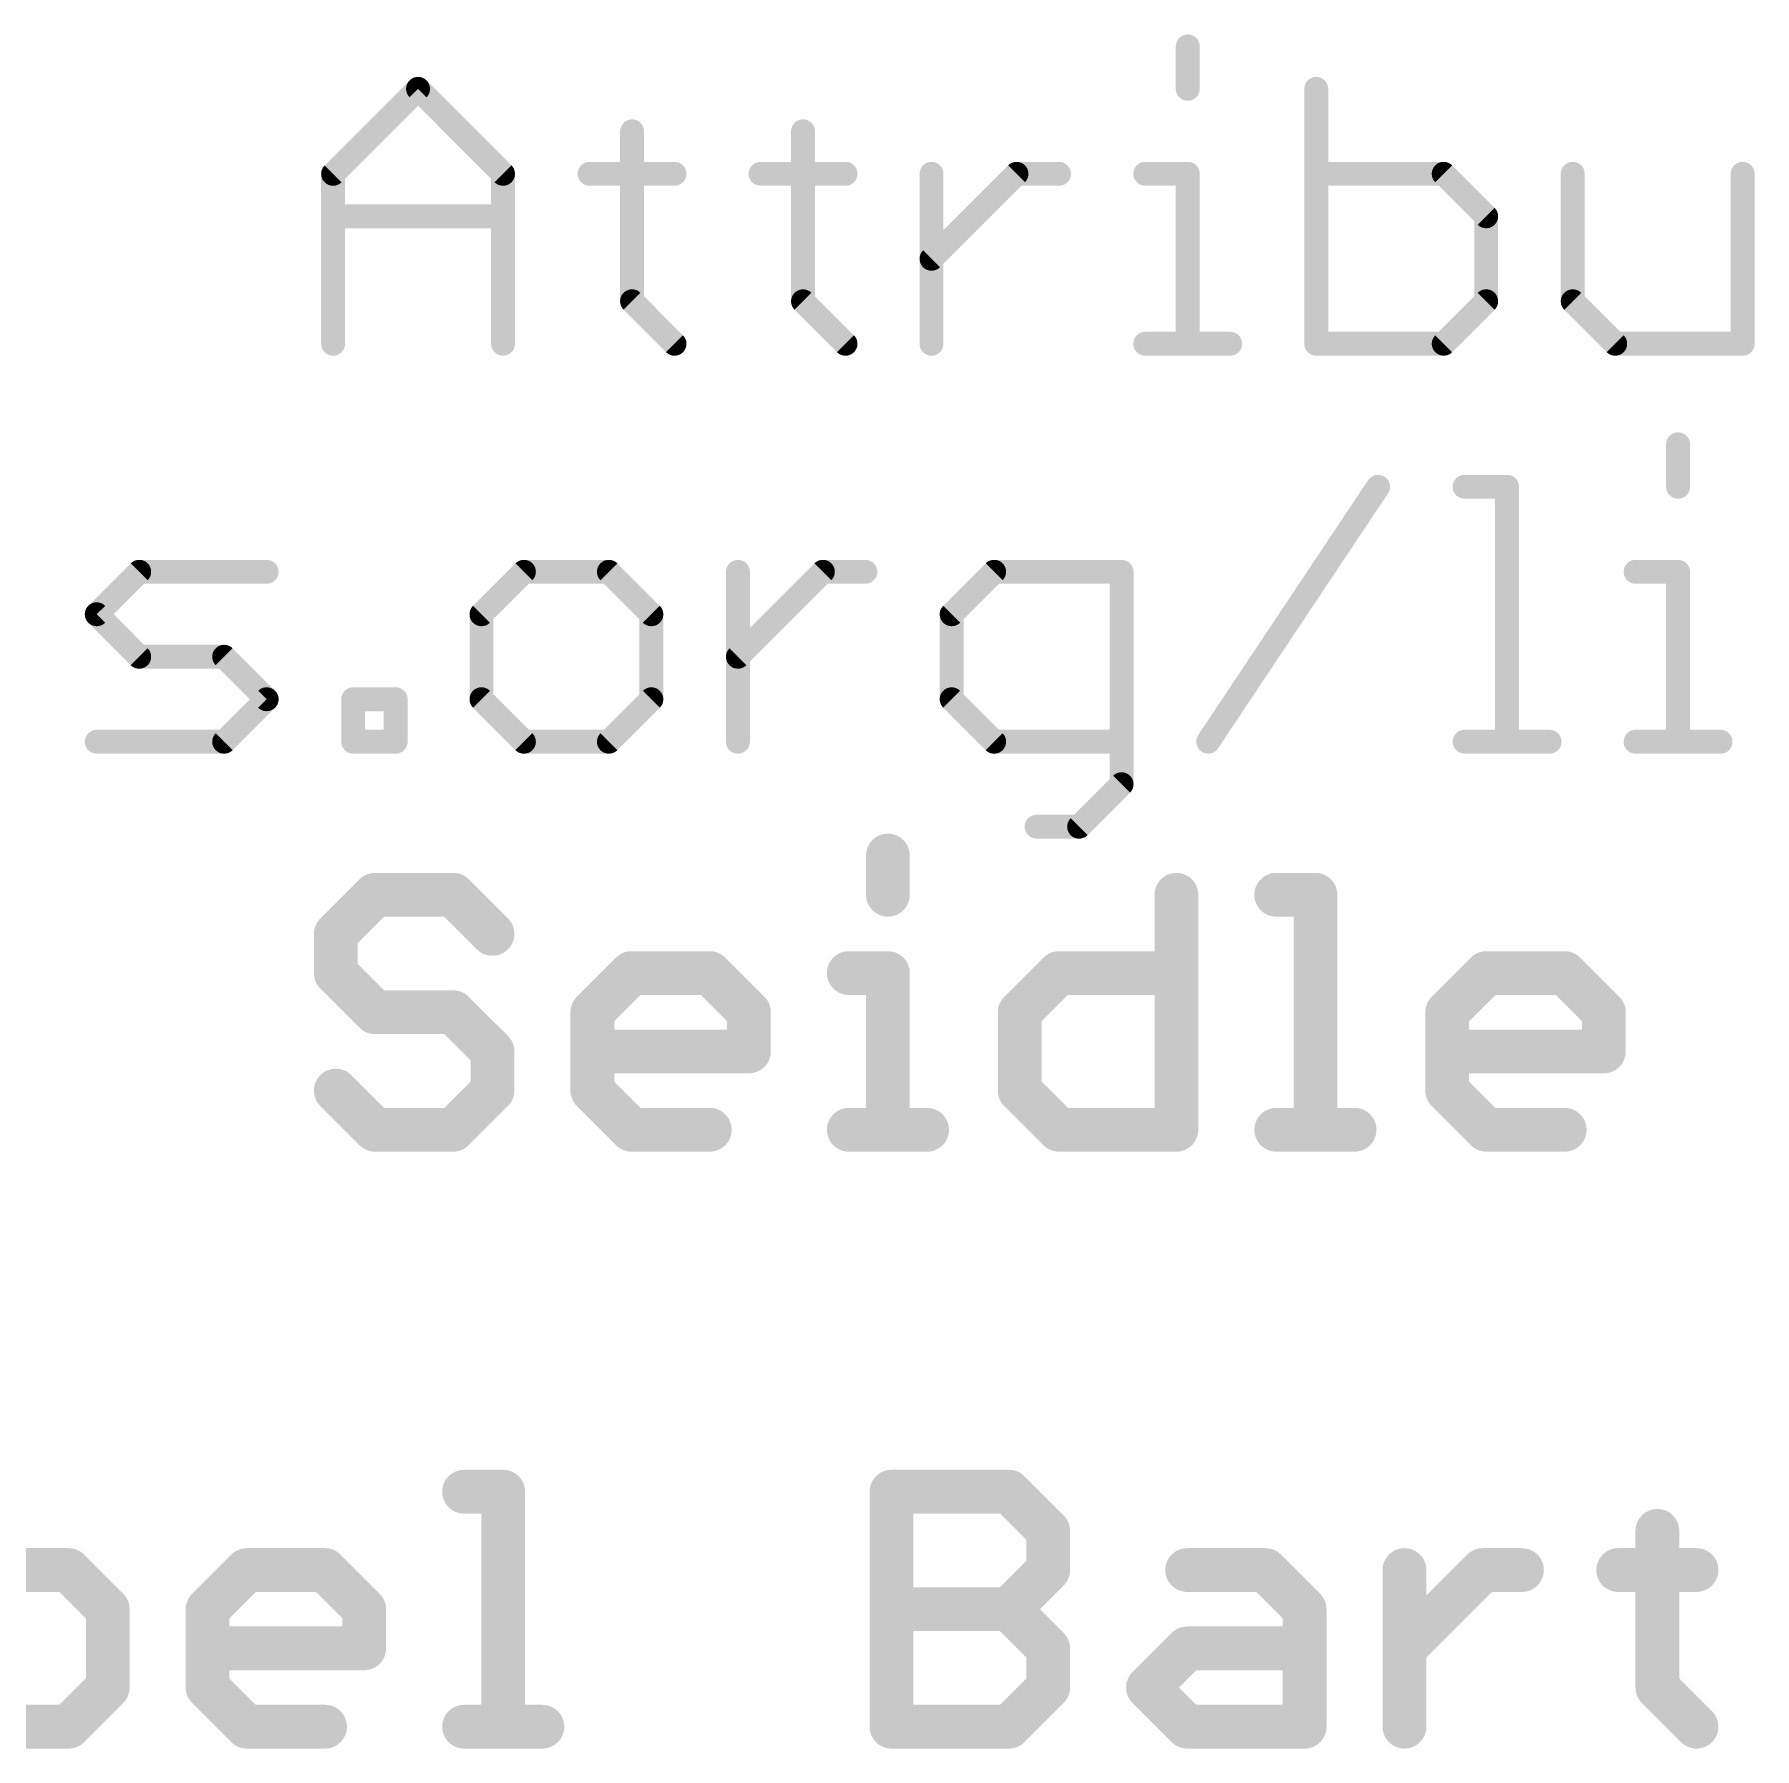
# Model space of a CAD drawing. Extents: x -29 to 78, y -28 to 63.
# Drawn here: x 25.17 to 36.15, y -27.94 to -17 of the extents above; entities that cross this region are included whole.
import ezdxf

# ---------------------------------------------------------------- set-up
doc = ezdxf.new("R2010")
doc.units = 0
doc.layers.add('51', color=53, linetype='CONTINUOUS')

msp = doc.modelspace()

# ---------------------------------------------------------------- linework, layer by layer
at = {"layer": '51'}
for points, const_width in [([(32.5307, -17.0756), (32.5307, -17.3468)], 0.1524), ([(27.0752, -17.8891), (27.6176, -17.3468)], 0.1524), ([(27.6176, -17.3468), (28.1599, -17.8891)], 0.1524), ([(33.351, -17.3468), (33.351, -18.9738)], 0.1524), ([(28.9836, -17.618), (28.9836, -18.7026)], 0.1524), ([(30.075, -17.618), (30.075, -18.7026)], 0.1524), ([(27.0752, -18.9738), (27.0752, -17.8891)], 0.1524), ([(28.1599, -17.8891), (28.1599, -18.9738)], 0.1524), ([(28.7124, -17.8891), (29.2547, -17.8891)], 0.1524), ([(29.8038, -17.8891), (30.3462, -17.8891)], 0.1524), ([(30.8953, -18.9738), (30.8953, -17.8891)], 0.1524), ([(30.8953, -18.4315), (31.4376, -17.8891)], 0.1524), ([(31.4376, -17.8891), (31.7088, -17.8891)], 0.1524), ([(32.2596, -17.8891), (32.5307, -17.8891)], 0.1524), ([(32.5307, -17.8891), (32.5307, -18.9738)], 0.1524), ([(34.1645, -17.8891), (33.351, -17.8891)], 0.1524), ([(34.4357, -18.1603), (34.1645, -17.8891)], 0.1524), ([(34.9882, -17.8891), (34.9882, -18.7026)], 0.1524), ([(36.0728, -18.9738), (36.0728, -17.8891)], 0.1524), ([(27.0752, -18.1603), (28.1599, -18.1603)], 0.1524), ([(34.4357, -18.7026), (34.4357, -18.1603)], 0.1524), ([(28.9836, -18.7026), (29.2547, -18.9738)], 0.1524), ([(30.075, -18.7026), (30.3462, -18.9738)], 0.1524), ([(34.1645, -18.9738), (34.4357, -18.7026)], 0.1524), ([(34.9882, -18.7026), (35.2593, -18.9738)], 0.1524), ([(32.2596, -18.9738), (32.8019, -18.9738)], 0.1524), ([(33.351, -18.9738), (34.1645, -18.9738)], 0.1524), ([(35.2593, -18.9738), (36.0728, -18.9738)], 0.1524), ([(35.6606, -19.6156), (35.6606, -19.8868)], 0.1524), ([(32.6608, -21.5138), (33.7455, -19.8868)], 0.1524), ([(34.298, -19.8868), (34.5691, -19.8868)], 0.1524), ([(34.5691, -19.8868), (34.5691, -21.5138)], 0.1524), ([(25.5665, -20.7003), (25.8376, -20.4291)], 0.1524), ([(25.8376, -20.4291), (26.6511, -20.4291)], 0.1524), ([(28.2934, -20.4291), (28.0222, -20.7003)], 0.1524), ([(28.8357, -20.4291), (28.2934, -20.4291)], 0.1524), ([(29.1069, -20.7003), (28.8357, -20.4291)], 0.1524), ([(29.6594, -21.5138), (29.6594, -20.4291)], 0.1524), ([(29.6594, -20.9715), (30.2017, -20.4291)], 0.1524), ([(30.2017, -20.4291), (30.4729, -20.4291)], 0.1524), ([(31.2948, -20.4291), (31.0237, -20.7003)], 0.1524), ([(32.1083, -20.4291), (31.2948, -20.4291)], 0.1524), ([(32.1083, -21.785), (32.1083, -20.4291)], 0.1524), ([(35.3894, -20.4291), (35.6606, -20.4291)], 0.1524), ([(35.6606, -20.4291), (35.6606, -21.5138)], 0.1524), ([(25.8376, -20.9715), (25.5665, -20.7003)], 0.1524), ([(28.0222, -20.7003), (28.0222, -21.2426)], 0.1524), ([(29.1069, -21.2426), (29.1069, -20.7003)], 0.1524), ([(31.0237, -20.7003), (31.0237, -21.2426)], 0.1524), ([(26.38, -20.9715), (25.8376, -20.9715)], 0.1524), ([(26.6511, -21.2426), (26.38, -20.9715)], 0.1524), ([(26.38, -21.5138), (26.6511, -21.2426)], 0.1524), ([(27.2036, -21.5138), (27.2036, -21.2426)], 0.1524), ([(27.2036, -21.2426), (27.4748, -21.2426)], 0.1524), ([(27.4748, -21.2426), (27.4748, -21.5138)], 0.1524), ([(28.0222, -21.2426), (28.2934, -21.5138)], 0.1524), ([(28.8357, -21.5138), (29.1069, -21.2426)], 0.1524), ([(31.0237, -21.2426), (31.2948, -21.5138)], 0.1524), ([(25.5665, -21.5138), (26.38, -21.5138)], 0.1524), ([(27.4748, -21.5138), (27.2036, -21.5138)], 0.1524), ([(28.2934, -21.5138), (28.8357, -21.5138)], 0.1524), ([(31.2948, -21.5138), (32.1083, -21.5138)], 0.1524), ([(34.298, -21.5138), (34.8403, -21.5138)], 0.1524), ([(35.3894, -21.5138), (35.9317, -21.5138)], 0.1524), ([(31.8372, -22.0561), (32.1083, -21.785)], 0.1524), ([(31.566, -22.0561), (31.8372, -22.0561)], 0.1524), ([(30.6169, -22.2404), (30.6169, -22.4904)], 0.2794), ([(27.3426, -22.4904), (27.0926, -22.7404)], 0.2794), ([(27.8425, -22.4904), (27.3426, -22.4904)], 0.2794), ([(28.0925, -22.7404), (27.8425, -22.4904)], 0.2794), ([(32.4583, -22.4904), (32.4583, -23.9903)], 0.2794), ([(33.0955, -22.4904), (33.3455, -22.4904)], 0.2794), ([(33.3455, -22.4904), (33.3455, -23.9903)], 0.2794), ([(27.0926, -22.7404), (27.0926, -22.9904)], 0.2794), ([(27.0926, -22.9904), (27.3426, -23.2404)], 0.2794), ([(28.7297, -23.2404), (28.9797, -22.9904)], 0.2794), ([(28.9797, -22.9904), (29.4797, -22.9904)], 0.2794), ([(29.4797, -22.9904), (29.7297, -23.2404)], 0.2794), ([(30.3669, -22.9904), (30.6169, -22.9904)], 0.2794), ([(30.6169, -22.9904), (30.6169, -23.9903)], 0.2794), ([(31.4583, -23.2404), (31.7083, -22.9904)], 0.2794), ([(31.7083, -22.9904), (32.4583, -22.9904)], 0.2794), ([(34.1869, -23.2404), (34.4369, -22.9904)], 0.2794), ([(34.4369, -22.9904), (34.9369, -22.9904)], 0.2794), ([(34.9369, -22.9904), (35.1869, -23.2404)], 0.2794), ([(27.3426, -23.2404), (27.8425, -23.2404)], 0.2794), ([(27.8425, -23.2404), (28.0925, -23.4903)], 0.2794), ([(28.7297, -23.7403), (28.7297, -23.2404)], 0.2794), ([(29.7297, -23.2404), (29.7297, -23.4903)], 0.2794), ([(31.4583, -23.7403), (31.4583, -23.2404)], 0.2794), ([(34.1869, -23.7403), (34.1869, -23.2404)], 0.2794), ([(35.1869, -23.2404), (35.1869, -23.4903)], 0.2794), ([(28.0925, -23.4903), (28.0925, -23.7403)], 0.2794), ([(29.7297, -23.4903), (28.7297, -23.4903)], 0.2794), ([(35.1869, -23.4903), (34.1869, -23.4903)], 0.2794), ([(27.3426, -23.9903), (27.0926, -23.7403)], 0.2794), ([(28.0925, -23.7403), (27.8425, -23.9903)], 0.2794), ([(28.9797, -23.9903), (28.7297, -23.7403)], 0.2794), ([(31.7083, -23.9903), (31.4583, -23.7403)], 0.2794), ([(34.4369, -23.9903), (34.1869, -23.7403)], 0.2794), ([(27.8425, -23.9903), (27.3426, -23.9903)], 0.2794), ([(29.4797, -23.9903), (28.9797, -23.9903)], 0.2794), ([(30.3669, -23.9903), (30.8669, -23.9903)], 0.2794), ([(32.4583, -23.9903), (31.7083, -23.9903)], 0.2794), ([(33.0955, -23.9903), (33.5955, -23.9903)], 0.2794), ([(34.9369, -23.9903), (34.4369, -23.9903)], 0.2794), ([(27.9112, -26.3004), (28.1611, -26.3004)], 0.2794), ([(28.1611, -26.3004), (28.1611, -27.8003)], 0.2794), ([(30.6398, -27.8003), (30.6398, -26.3004)], 0.2794), ([(30.6398, -26.3004), (31.3897, -26.3004)], 0.2794), ([(31.3897, -26.3004), (31.6397, -26.5504)], 0.2794), ([(31.6397, -26.5504), (31.6397, -26.8004)], 0.2794), ([(35.5284, -26.5504), (35.5284, -27.5503)], 0.2794), ([(25.3868, -26.8004), (24.8868, -26.8004)], 0.2794), ([(25.6368, -27.0504), (25.3868, -26.8004)], 0.2794), ([(26.274, -27.0504), (26.524, -26.8004)], 0.2794), ([(26.524, -26.8004), (27.024, -26.8004)], 0.2794), ([(27.024, -26.8004), (27.2739, -27.0504)], 0.2794), ([(31.6397, -26.8004), (31.3897, -27.0504)], 0.2794), ([(32.5269, -26.8004), (33.0269, -26.8004)], 0.2794), ([(33.0269, -26.8004), (33.2768, -27.0504)], 0.2794), ([(33.9141, -27.8003), (33.9141, -26.8004)], 0.2794), ([(33.9141, -27.3003), (34.414, -26.8004)], 0.2794), ([(34.414, -26.8004), (34.664, -26.8004)], 0.2794), ([(35.2784, -26.8004), (35.7783, -26.8004)], 0.2794), ([(25.6368, -27.5503), (25.6368, -27.0504)], 0.2794), ([(26.274, -27.5503), (26.274, -27.0504)], 0.2794), ([(27.2739, -27.0504), (27.2739, -27.3003)], 0.2794), ([(30.6398, -27.0504), (31.3897, -27.0504)], 0.2794), ([(31.3897, -27.0504), (31.6397, -27.3003)], 0.2794), ([(33.2768, -27.0504), (33.2768, -27.8003)], 0.2794), ([(27.2739, -27.3003), (26.274, -27.3003)], 0.2794), ([(31.6397, -27.3003), (31.6397, -27.5503)], 0.2794), ([(32.2769, -27.5503), (32.5269, -27.3003)], 0.2794), ([(32.5269, -27.3003), (33.2768, -27.3003)], 0.2794), ([(25.3868, -27.8003), (25.6368, -27.5503)], 0.2794), ([(26.524, -27.8003), (26.274, -27.5503)], 0.2794), ([(31.6397, -27.5503), (31.3897, -27.8003)], 0.2794), ([(32.5269, -27.8003), (32.2769, -27.5503)], 0.2794), ([(35.5284, -27.5503), (35.7783, -27.8003)], 0.2794), ([(24.8868, -27.8003), (25.3868, -27.8003)], 0.2794), ([(27.024, -27.8003), (26.524, -27.8003)], 0.2794), ([(27.9112, -27.8003), (28.4111, -27.8003)], 0.2794), ([(31.3897, -27.8003), (30.6398, -27.8003)], 0.2794), ([(33.2768, -27.8003), (32.5269, -27.8003)], 0.2794)]:
    msp.add_lwpolyline(points, dxfattribs=dict(at, const_width=const_width))
for points, const_width in [([(32.5688, -17.0756, 1), (32.4926, -17.0756)], 0.0762), ([(27.6445, -17.3199, 1), (27.5906, -17.3738)], 0.0762), ([(27.6445, -17.3738, 1), (27.5906, -17.3199)], 0.0762), ([(32.4926, -17.3468, 1), (32.5688, -17.3468)], 0.0762), ([(33.3891, -17.3468, 1), (33.3129, -17.3468)], 0.0762), ([(29.0217, -17.618, 1), (28.9455, -17.618)], 0.0762), ([(30.1131, -17.618, 1), (30.0369, -17.618)], 0.0762), ([(27.1133, -17.8891, 1), (27.0371, -17.8891)], 0.0762), ([(27.0483, -17.8622, 1), (27.1022, -17.9161)], 0.0762), ([(28.198, -17.8891, 1), (28.1218, -17.8891)], 0.0762), ([(28.1329, -17.9161, 1), (28.1868, -17.8622)], 0.0762), ([(28.7124, -17.851, 1), (28.7124, -17.9272)], 0.0762), ([(29.2547, -17.9272, 1), (29.2547, -17.851)], 0.0762), ([(29.8038, -17.851, 1), (29.8038, -17.9272)], 0.0762), ([(30.3462, -17.9272, 1), (30.3462, -17.851)], 0.0762), ([(30.9334, -17.8891, 1), (30.8572, -17.8891)], 0.0762), ([(31.4376, -17.851, 1), (31.4376, -17.9272)], 0.0762), ([(31.4645, -17.9161, 1), (31.4106, -17.8622)], 0.0762), ([(31.7088, -17.9272, 1), (31.7088, -17.851)], 0.0762), ([(32.2596, -17.851, 1), (32.2596, -17.9272)], 0.0762), ([(32.5688, -17.8891, 1), (32.4926, -17.8891)], 0.0762), ([(32.5307, -17.9272, 1), (32.5307, -17.851)], 0.0762), ([(33.351, -17.851, 1), (33.351, -17.9272)], 0.0762), ([(34.1914, -17.8622, 1), (34.1375, -17.9161)], 0.0762), ([(34.1645, -17.9272, 1), (34.1645, -17.851)], 0.0762), ([(35.0263, -17.8891, 1), (34.9501, -17.8891)], 0.0762), ([(36.1109, -17.8891, 1), (36.0347, -17.8891)], 0.0762), ([(27.0752, -18.1222, 1), (27.0752, -18.1984)], 0.0762), ([(28.1599, -18.1984, 1), (28.1599, -18.1222)], 0.0762), ([(34.4738, -18.1603, 1), (34.3976, -18.1603)], 0.0762), ([(34.4087, -18.1872, 1), (34.4626, -18.1334)], 0.0762), ([(30.8683, -18.4045, 1), (30.9222, -18.4584)], 0.0762), ([(29.0105, -18.6757, 1), (28.9566, -18.7296)], 0.0762), ([(28.9455, -18.7026, 1), (29.0217, -18.7026)], 0.0762), ([(30.1019, -18.6757, 1), (30.048, -18.7296)], 0.0762), ([(30.0369, -18.7026, 1), (30.1131, -18.7026)], 0.0762), ([(34.3976, -18.7026, 1), (34.4738, -18.7026)], 0.0762), ([(34.4626, -18.7296, 1), (34.4087, -18.6757)], 0.0762), ([(35.0151, -18.6757, 1), (34.9612, -18.7296)], 0.0762), ([(34.9501, -18.7026, 1), (35.0263, -18.7026)], 0.0762), ([(27.0371, -18.9738, 1), (27.1133, -18.9738)], 0.0762), ([(28.1218, -18.9738, 1), (28.198, -18.9738)], 0.0762), ([(29.2278, -19.0007, 1), (29.2817, -18.9469)], 0.0762), ([(30.3192, -19.0007, 1), (30.3731, -18.9469)], 0.0762), ([(30.8572, -18.9738, 1), (30.9334, -18.9738)], 0.0762), ([(32.2596, -18.9357, 1), (32.2596, -19.0119)], 0.0762), ([(32.4926, -18.9738, 1), (32.5688, -18.9738)], 0.0762), ([(32.8019, -19.0119, 1), (32.8019, -18.9357)], 0.0762), ([(33.351, -18.9357, 1), (33.351, -19.0119)], 0.0762), ([(33.3129, -18.9738, 1), (33.3891, -18.9738)], 0.0762), ([(34.1376, -18.9469, 1), (34.1914, -19.0007)], 0.0762), ([(34.1645, -19.0119, 1), (34.1645, -18.9357)], 0.0762), ([(35.2593, -18.9357, 1), (35.2593, -19.0119)], 0.0762), ([(35.2324, -19.0007, 1), (35.2863, -18.9469)], 0.0762), ([(36.0347, -18.9738, 1), (36.1109, -18.9738)], 0.0762), ([(36.0728, -19.0119, 1), (36.0728, -18.9357)], 0.0762), ([(35.6987, -19.6156, 1), (35.6225, -19.6156)], 0.0762), ([(33.7772, -19.9079, 1), (33.7138, -19.8657)], 0.0762), ([(34.298, -19.8487, 1), (34.298, -19.9249)], 0.0762), ([(34.6072, -19.8868, 1), (34.531, -19.8868)], 0.0762), ([(34.5691, -19.9249, 1), (34.5691, -19.8487)], 0.0762), ([(35.6225, -19.8868, 1), (35.6987, -19.8868)], 0.0762), ([(25.8376, -20.391, 1), (25.8376, -20.4672)], 0.0762), ([(25.8646, -20.4561, 1), (25.8107, -20.4022)], 0.0762), ([(26.6511, -20.4672, 1), (26.6511, -20.391)], 0.0762), ([(28.2934, -20.391, 1), (28.2934, -20.4672)], 0.0762), ([(28.3203, -20.4561, 1), (28.2664, -20.4022)], 0.0762), ([(28.8627, -20.4022, 1), (28.8088, -20.4561)], 0.0762), ([(28.8357, -20.4672, 1), (28.8357, -20.391)], 0.0762), ([(29.6975, -20.4291, 1), (29.6213, -20.4291)], 0.0762), ([(30.2017, -20.391, 1), (30.2017, -20.4672)], 0.0762), ([(30.2286, -20.4561, 1), (30.1748, -20.4022)], 0.0762), ([(30.4729, -20.4672, 1), (30.4729, -20.391)], 0.0762), ([(31.2948, -20.391, 1), (31.2948, -20.4672)], 0.0762), ([(31.3218, -20.4561, 1), (31.2679, -20.4022)], 0.0762), ([(32.1464, -20.4291, 1), (32.0702, -20.4291)], 0.0762), ([(32.1083, -20.4672, 1), (32.1083, -20.391)], 0.0762), ([(35.3894, -20.391, 1), (35.3894, -20.4672)], 0.0762), ([(35.6987, -20.4291, 1), (35.6225, -20.4291)], 0.0762), ([(35.6606, -20.4672, 1), (35.6606, -20.391)], 0.0762), ([(25.5934, -20.6734, 1), (25.5395, -20.7272)], 0.0762), ([(25.5395, -20.6734, 1), (25.5934, -20.7272)], 0.0762), ([(28.0603, -20.7003, 1), (27.9841, -20.7003)], 0.0762), ([(27.9953, -20.6734, 1), (28.0492, -20.7272)], 0.0762), ([(29.145, -20.7003, 1), (29.0688, -20.7003)], 0.0762), ([(29.0799, -20.7272, 1), (29.1338, -20.6734)], 0.0762), ([(31.0618, -20.7003, 1), (30.9856, -20.7003)], 0.0762), ([(30.9967, -20.6734, 1), (31.0506, -20.7272)], 0.0762), ([(25.8376, -20.9334, 1), (25.8376, -21.0096)], 0.0762), ([(25.8107, -20.9984, 1), (25.8646, -20.9445)], 0.0762), ([(26.4069, -20.9445, 1), (26.353, -20.9984)], 0.0762), ([(26.38, -21.0096, 1), (26.38, -20.9334)], 0.0762), ([(29.6324, -20.9445, 1), (29.6863, -20.9984)], 0.0762), ([(26.6781, -21.2696, 1), (26.6242, -21.2157)], 0.0762), ([(26.6242, -21.2696, 1), (26.6781, -21.2157)], 0.0762), ([(27.2417, -21.2426, 1), (27.1655, -21.2426)], 0.0762), ([(27.2036, -21.2045, 1), (27.2036, -21.2807)], 0.0762), ([(27.5129, -21.2426, 1), (27.4367, -21.2426)], 0.0762), ([(27.4748, -21.2807, 1), (27.4748, -21.2045)], 0.0762), ([(28.0492, -21.2157, 1), (27.9953, -21.2696)], 0.0762), ([(29.1338, -21.2696, 1), (29.0799, -21.2157)], 0.0762), ([(31.0506, -21.2157, 1), (30.9967, -21.2696)], 0.0762), ([(27.9841, -21.2426, 1), (28.0603, -21.2426)], 0.0762), ([(29.0688, -21.2426, 1), (29.145, -21.2426)], 0.0762), ([(30.9856, -21.2426, 1), (31.0618, -21.2426)], 0.0762), ([(25.5665, -21.4757, 1), (25.5665, -21.5519)], 0.0762), ([(26.353, -21.4869, 1), (26.4069, -21.5407)], 0.0762), ([(26.38, -21.5519, 1), (26.38, -21.4757)], 0.0762), ([(27.2036, -21.4757, 1), (27.2036, -21.5519)], 0.0762), ([(27.1655, -21.5138, 1), (27.2417, -21.5138)], 0.0762), ([(27.4367, -21.5138, 1), (27.5129, -21.5138)], 0.0762), ([(27.4748, -21.5519, 1), (27.4748, -21.4757)], 0.0762), ([(28.2934, -21.4757, 1), (28.2934, -21.5519)], 0.0762), ([(28.2664, -21.5407, 1), (28.3203, -21.4869)], 0.0762), ([(28.8088, -21.4869, 1), (28.8626, -21.5407)], 0.0762), ([(28.8357, -21.5519, 1), (28.8357, -21.4757)], 0.0762), ([(29.6213, -21.5138, 1), (29.6975, -21.5138)], 0.0762), ([(31.2948, -21.4757, 1), (31.2948, -21.5519)], 0.0762), ([(31.2679, -21.5407, 1), (31.3218, -21.4869)], 0.0762), ([(32.1083, -21.5519, 1), (32.1083, -21.4757)], 0.0762), ([(32.6291, -21.4927, 1), (32.6925, -21.5349)], 0.0762), ([(34.298, -21.4757, 1), (34.298, -21.5519)], 0.0762), ([(34.531, -21.5138, 1), (34.6072, -21.5138)], 0.0762), ([(34.8403, -21.5519, 1), (34.8403, -21.4757)], 0.0762), ([(35.3894, -21.4757, 1), (35.3894, -21.5519)], 0.0762), ([(35.6225, -21.5138, 1), (35.6987, -21.5138)], 0.0762), ([(35.9317, -21.5519, 1), (35.9317, -21.4757)], 0.0762), ([(32.1353, -21.8119, 1), (32.0814, -21.758)], 0.0762), ([(32.0702, -21.785, 1), (32.1464, -21.785)], 0.0762), ([(31.566, -22.018, 1), (31.566, -22.0942)], 0.0762), ([(31.8102, -22.0292, 1), (31.8641, -22.0831)], 0.0762), ([(31.8372, -22.0942, 1), (31.8372, -22.018)], 0.0762), ([(30.6867, -22.2404, 1), (30.547, -22.2404)], 0.1397), ([(27.3426, -22.4206, 1), (27.3426, -22.5603)], 0.1397), ([(27.392, -22.5398, 1), (27.2932, -22.441)], 0.1397), ([(27.8919, -22.441, 1), (27.7931, -22.5398)], 0.1397), ([(27.8425, -22.5603, 1), (27.8425, -22.4206)], 0.1397), ([(32.5281, -22.4904, 1), (32.3884, -22.4904)], 0.1397), ([(33.0955, -22.4206, 1), (33.0955, -22.5603)], 0.1397), ([(33.4153, -22.4904, 1), (33.2756, -22.4904)], 0.1397), ([(33.3455, -22.5603, 1), (33.3455, -22.4206)], 0.1397), ([(30.547, -22.4904, 1), (30.6867, -22.4904)], 0.1397), ([(27.1624, -22.7404, 1), (27.0227, -22.7404)], 0.1397), ([(27.0432, -22.691, 1), (27.142, -22.7898)], 0.1397), ([(28.0431, -22.7898, 1), (28.1419, -22.691)], 0.1397), ([(27.142, -22.941, 1), (27.0432, -23.0398)], 0.1397), ([(27.0227, -22.9904, 1), (27.1624, -22.9904)], 0.1397), ([(28.9797, -22.9205, 1), (28.9797, -23.0602)], 0.1397), ([(29.0291, -23.0398, 1), (28.9303, -22.941)], 0.1397), ([(29.5291, -22.941, 1), (29.4303, -23.0398)], 0.1397), ([(29.4797, -23.0602, 1), (29.4797, -22.9205)], 0.1397), ([(30.3669, -22.9205, 1), (30.3669, -23.0602)], 0.1397), ([(30.6867, -22.9904, 1), (30.547, -22.9904)], 0.1397), ([(30.6169, -23.0602, 1), (30.6169, -22.9205)], 0.1397), ([(31.7083, -22.9205, 1), (31.7083, -23.0602)], 0.1397), ([(31.7577, -23.0398, 1), (31.6589, -22.941)], 0.1397), ([(32.4583, -23.0602, 1), (32.4583, -22.9205)], 0.1397), ([(34.4369, -22.9205, 1), (34.4369, -23.0602)], 0.1397), ([(34.4863, -23.0398, 1), (34.3875, -22.941)], 0.1397), ([(34.9863, -22.941, 1), (34.8875, -23.0398)], 0.1397), ([(34.9369, -23.0602, 1), (34.9369, -22.9205)], 0.1397), ([(27.3426, -23.1705, 1), (27.3426, -23.3102)], 0.1397), ([(27.2932, -23.2898, 1), (27.392, -23.191)], 0.1397), ([(27.8919, -23.191, 1), (27.7931, -23.2898)], 0.1397), ([(27.8425, -23.3102, 1), (27.8425, -23.1705)], 0.1397), ([(28.7996, -23.2404, 1), (28.6599, -23.2404)], 0.1397), ([(28.6804, -23.191, 1), (28.7791, -23.2898)], 0.1397), ([(29.7995, -23.2404, 1), (29.6598, -23.2404)], 0.1397), ([(29.6803, -23.2898, 1), (29.7791, -23.191)], 0.1397), ([(31.4089, -23.191, 1), (31.5077, -23.2898)], 0.1397), ([(31.5282, -23.2404, 1), (31.3885, -23.2404)], 0.1397), ([(34.2568, -23.2404, 1), (34.1171, -23.2404)], 0.1397), ([(34.1375, -23.191, 1), (34.2363, -23.2898)], 0.1397), ([(35.2567, -23.2404, 1), (35.117, -23.2404)], 0.1397), ([(35.1375, -23.2898, 1), (35.2362, -23.191)], 0.1397), ([(28.1624, -23.4903, 1), (28.0227, -23.4903)], 0.1397), ([(28.0431, -23.5397, 1), (28.1419, -23.4409)], 0.1397), ([(28.7297, -23.4205, 1), (28.7297, -23.5602)], 0.1397), ([(29.7297, -23.5602, 1), (29.7297, -23.4205)], 0.1397), ([(34.1869, -23.4205, 1), (34.1869, -23.5602)], 0.1397), ([(35.1869, -23.5602, 1), (35.1869, -23.4205)], 0.1397), ([(29.6598, -23.4903, 1), (29.7995, -23.4903)], 0.1397), ([(35.117, -23.4903, 1), (35.2567, -23.4903)], 0.1397), ([(27.142, -23.6909, 1), (27.0432, -23.7897)], 0.1397), ([(28.1419, -23.7897, 1), (28.0431, -23.6909)], 0.1397), ([(28.7791, -23.6909, 1), (28.6804, -23.7897)], 0.1397), ([(31.5077, -23.6909, 1), (31.4089, -23.7897)], 0.1397), ([(34.2363, -23.6909, 1), (34.1375, -23.7897)], 0.1397), ([(28.0227, -23.7403, 1), (28.1624, -23.7403)], 0.1397), ([(28.6599, -23.7403, 1), (28.7996, -23.7403)], 0.1397), ([(31.3885, -23.7403, 1), (31.5282, -23.7403)], 0.1397), ([(34.1171, -23.7403, 1), (34.2568, -23.7403)], 0.1397), ([(27.3426, -23.9205, 1), (27.3426, -24.0602)], 0.1397), ([(27.2932, -24.0397, 1), (27.392, -23.9409)], 0.1397), ([(27.7931, -23.9409, 1), (27.8919, -24.0397)], 0.1397), ([(27.8425, -24.0602, 1), (27.8425, -23.9205)], 0.1397), ([(28.9797, -23.9205, 1), (28.9797, -24.0602)], 0.1397), ([(28.9303, -24.0397, 1), (29.0291, -23.9409)], 0.1397), ([(29.4797, -24.0602, 1), (29.4797, -23.9205)], 0.1397), ([(30.3669, -23.9205, 1), (30.3669, -24.0602)], 0.1397), ([(30.547, -23.9903, 1), (30.6867, -23.9903)], 0.1397), ([(30.8669, -24.0602, 1), (30.8669, -23.9205)], 0.1397), ([(31.7083, -23.9205, 1), (31.7083, -24.0602)], 0.1397), ([(31.6589, -24.0397, 1), (31.7577, -23.9409)], 0.1397), ([(32.3884, -23.9903, 1), (32.5281, -23.9903)], 0.1397), ([(32.4583, -24.0602, 1), (32.4583, -23.9205)], 0.1397), ([(33.0955, -23.9205, 1), (33.0955, -24.0602)], 0.1397), ([(33.2756, -23.9903, 1), (33.4153, -23.9903)], 0.1397), ([(33.5955, -24.0602, 1), (33.5955, -23.9205)], 0.1397), ([(34.4369, -23.9205, 1), (34.4369, -24.0602)], 0.1397), ([(34.3875, -24.0397, 1), (34.4863, -23.9409)], 0.1397), ([(34.9369, -24.0602, 1), (34.9369, -23.9205)], 0.1397), ([(27.9112, -26.2306, 1), (27.9112, -26.3703)], 0.1397), ([(28.231, -26.3004, 1), (28.0913, -26.3004)], 0.1397), ([(28.1611, -26.3703, 1), (28.1611, -26.2306)], 0.1397), ([(30.7096, -26.3004, 1), (30.5699, -26.3004)], 0.1397), ([(30.6398, -26.2306, 1), (30.6398, -26.3703)], 0.1397), ([(31.4391, -26.251, 1), (31.3403, -26.3498)], 0.1397), ([(31.3897, -26.3703, 1), (31.3897, -26.2306)], 0.1397), ([(31.7095, -26.5504, 1), (31.5698, -26.5504)], 0.1397), ([(31.5903, -26.5998, 1), (31.6891, -26.501)], 0.1397), ([(35.5982, -26.5504, 1), (35.4585, -26.5504)], 0.1397), ([(25.4362, -26.751, 1), (25.3374, -26.8498)], 0.1397), ([(25.3868, -26.8702, 1), (25.3868, -26.7305)], 0.1397), ([(26.524, -26.7305, 1), (26.524, -26.8702)], 0.1397), ([(26.5734, -26.8498, 1), (26.4746, -26.751)], 0.1397), ([(27.0733, -26.751, 1), (26.9746, -26.8498)], 0.1397), ([(27.024, -26.8702, 1), (27.024, -26.7305)], 0.1397), ([(31.6891, -26.8498, 1), (31.5903, -26.751)], 0.1397), ([(32.5269, -26.7305, 1), (32.5269, -26.8702)], 0.1397), ([(33.0763, -26.751, 1), (32.9775, -26.8498)], 0.1397), ([(33.0269, -26.8702, 1), (33.0269, -26.7305)], 0.1397), ([(33.9839, -26.8004, 1), (33.8442, -26.8004)], 0.1397), ([(34.414, -26.7305, 1), (34.414, -26.8702)], 0.1397), ([(34.4634, -26.8498, 1), (34.3646, -26.751)], 0.1397), ([(34.664, -26.8702, 1), (34.664, -26.7305)], 0.1397), ([(35.2784, -26.7305, 1), (35.2784, -26.8702)], 0.1397), ([(35.7783, -26.8702, 1), (35.7783, -26.7305)], 0.1397), ([(31.5698, -26.8004, 1), (31.7095, -26.8004)], 0.1397), ([(25.7066, -27.0504, 1), (25.5669, -27.0504)], 0.1397), ([(25.5874, -27.0998, 1), (25.6862, -27.001)], 0.1397), ([(26.2246, -27.001, 1), (26.3234, -27.0998)], 0.1397), ([(26.3439, -27.0504, 1), (26.2042, -27.0504)], 0.1397), ([(27.3438, -27.0504, 1), (27.2041, -27.0504)], 0.1397), ([(27.2245, -27.0998, 1), (27.3233, -27.001)], 0.1397), ([(30.6398, -26.9805, 1), (30.6398, -27.1202)], 0.1397), ([(31.4391, -27.001, 1), (31.3403, -27.0998)], 0.1397), ([(31.3403, -27.001, 1), (31.4391, -27.0998)], 0.1397), ([(31.3897, -27.1202, 1), (31.3897, -26.9805)], 0.1397), ([(33.3467, -27.0504, 1), (33.207, -27.0504)], 0.1397), ([(33.2274, -27.0998, 1), (33.3262, -27.001)], 0.1397), ([(26.274, -27.2305, 1), (26.274, -27.3702)], 0.1397), ([(27.2041, -27.3003, 1), (27.3438, -27.3003)], 0.1397), ([(27.2739, -27.3702, 1), (27.2739, -27.2305)], 0.1397), ([(31.7095, -27.3003, 1), (31.5698, -27.3003)], 0.1397), ([(31.5903, -27.3497, 1), (31.6891, -27.2509)], 0.1397), ([(32.5269, -27.2305, 1), (32.5269, -27.3702)], 0.1397), ([(32.5763, -27.3497, 1), (32.4775, -27.2509)], 0.1397), ([(33.2768, -27.3702, 1), (33.2768, -27.2305)], 0.1397), ([(33.8647, -27.2509, 1), (33.9635, -27.3497)], 0.1397), ([(25.6862, -27.5997, 1), (25.5874, -27.5009)], 0.1397), ([(26.3234, -27.5009, 1), (26.2246, -27.5997)], 0.1397), ([(31.6891, -27.5997, 1), (31.5903, -27.5009)], 0.1397), ([(32.3263, -27.5009, 1), (32.2275, -27.5997)], 0.1397), ([(32.2275, -27.5009, 1), (32.3263, -27.5997)], 0.1397), ([(35.5777, -27.5009, 1), (35.479, -27.5997)], 0.1397), ([(25.5669, -27.5503, 1), (25.7066, -27.5503)], 0.1397), ([(26.2042, -27.5503, 1), (26.3439, -27.5503)], 0.1397), ([(31.5698, -27.5503, 1), (31.7095, -27.5503)], 0.1397), ([(35.4585, -27.5503, 1), (35.5982, -27.5503)], 0.1397), ([(25.3868, -27.8701, 1), (25.3868, -27.7305)], 0.1397), ([(26.524, -27.7305, 1), (26.524, -27.8701)], 0.1397), ([(27.024, -27.8701, 1), (27.024, -27.7305)], 0.1397), ([(27.9112, -27.7305, 1), (27.9112, -27.8701)], 0.1397), ([(28.4111, -27.8701, 1), (28.4111, -27.7305)], 0.1397), ([(30.6398, -27.7305, 1), (30.6398, -27.8701)], 0.1397), ([(31.3897, -27.8701, 1), (31.3897, -27.7305)], 0.1397), ([(32.5269, -27.7305, 1), (32.5269, -27.8701)], 0.1397), ([(33.2768, -27.8701, 1), (33.2768, -27.7305)], 0.1397), ([(25.3374, -27.7509, 1), (25.4362, -27.8497)], 0.1397), ([(26.4746, -27.8497, 1), (26.5734, -27.7509)], 0.1397), ([(28.0913, -27.8003, 1), (28.231, -27.8003)], 0.1397), ([(30.5699, -27.8003, 1), (30.7096, -27.8003)], 0.1397), ([(31.3403, -27.7509, 1), (31.4391, -27.8497)], 0.1397), ([(32.4775, -27.8497, 1), (32.5763, -27.7509)], 0.1397), ([(33.207, -27.8003, 1), (33.3467, -27.8003)], 0.1397), ([(33.8442, -27.8003, 1), (33.9839, -27.8003)], 0.1397), ([(35.7289, -27.8497, 1), (35.8277, -27.7509)], 0.1397)]:
    msp.add_lwpolyline(points, format="xyb", dxfattribs=dict(at, const_width=const_width))

doc.saveas('drawing.dxf')
